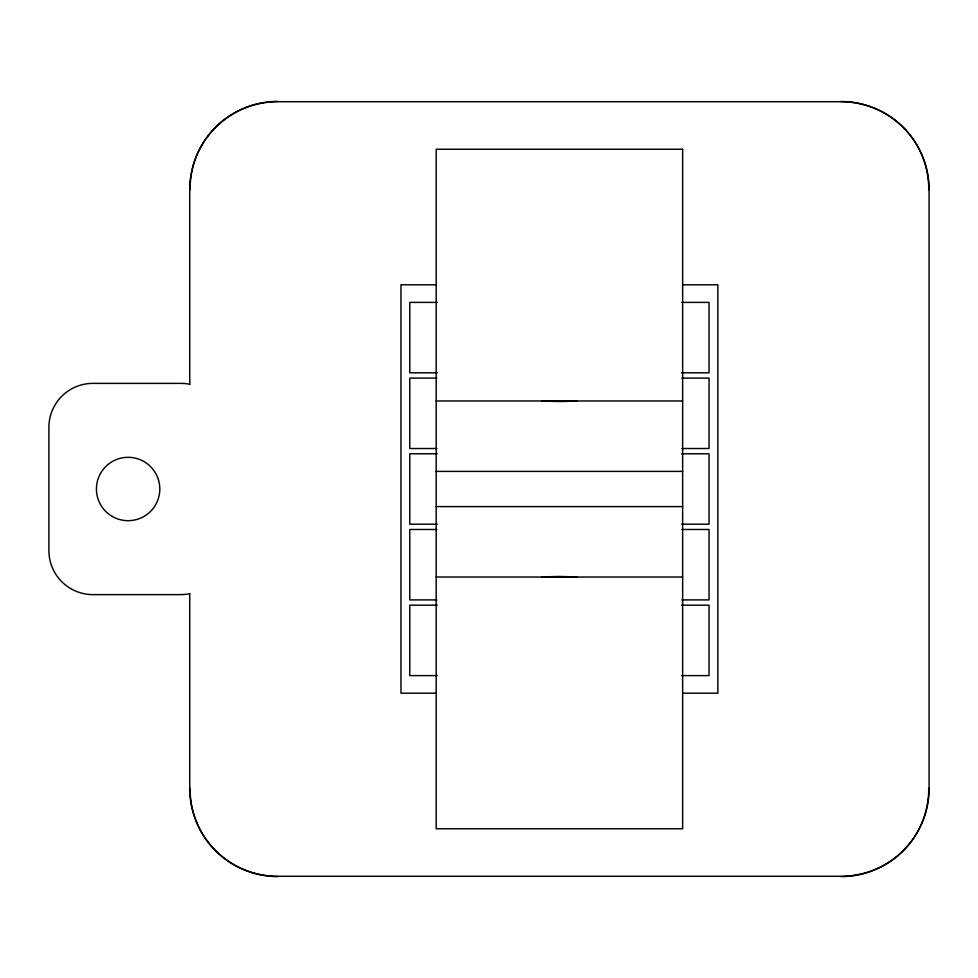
<?xml version="1.0" encoding="UTF-8"?>
<svg xmlns="http://www.w3.org/2000/svg" width="978" height="978" viewBox="0 0 978 978"><rect width="100%" height="100%" fill="white"/><g stroke="black" fill="none" stroke-linecap="round" stroke-linejoin="round"><path stroke-width="1.47" d="M576.934 400.98L563.707 401.457A31.088 6.015 0 0 1 555.712 401.457L541.898 400.98M541.898 577.02L555.7 576.531A31.088 6.015 0 0 1 563.695 576.555L576.934 577.02M436.017 284.794L400.98 284.794L400.98 693.206L436.017 693.206M682.815 284.794L717.852 284.794L717.852 693.206L682.815 693.206M437.264 302.398L409.782 302.398L409.782 372.814L437.264 372.814M681.568 302.398L709.05 302.398L709.05 372.814L681.568 372.814M436.897 378.095L409.782 378.095L409.782 448.511L436.897 448.511M681.935 378.095L709.05 378.095L709.05 448.511L681.935 448.511M436.188 400.98L682.644 400.98M437.264 453.792L409.782 453.792L409.782 524.208L437.264 524.208M681.568 453.792L709.05 453.792L709.05 524.208L681.568 524.208M436.188 471.396L682.644 471.396M436.188 506.604L682.644 506.604M436.897 529.489L409.782 529.489L409.782 599.905L436.897 599.905M681.935 529.489L709.05 529.489L709.05 599.905L681.935 599.905M436.188 577.02L682.644 577.02M437.264 605.186L409.782 605.186L409.782 675.602L437.264 675.602M681.568 605.186L709.05 605.186L709.05 675.602L681.568 675.602M189.732 384.513L189.732 189.732A88.02 88.02 0 0 1 277.752 101.712L841.08 101.712A88.02 88.02 0 0 1 929.1 189.732L929.1 788.268A88.02 88.02 0 0 1 841.08 876.288L277.752 876.288A88.02 88.02 0 0 1 189.732 788.268L189.732 593.487M190.123 189.732A88.252 87.629 16.5 0 1 277.752 101.394M189.732 384.268A44.01 44.01 0 0 0 180.93 383.376L92.91 383.376A44.01 44.01 0 0 0 48.9 427.386L48.9 550.614A44.01 44.01 0 0 0 92.91 594.624L180.93 594.624A44.01 44.01 0 0 0 189.732 593.732M841.08 101.492A88.252 87.58 -6.7 0 1 928.758 189.732M928.721 788.268A88.252 87.641 14.8 0 1 841.08 876.594M277.752 876.606A88.252 87.629 -16.5 0 1 190.123 788.268M682.644 149.243L436.188 149.243L436.188 828.757L682.644 828.757L682.644 149.243M112.274 516.445A31.687 31.687 0 0 0 159.805 489A31.687 31.687 0 0 0 112.274 461.555A31.687 31.687 0 0 0 112.274 516.445"/></g></svg>
